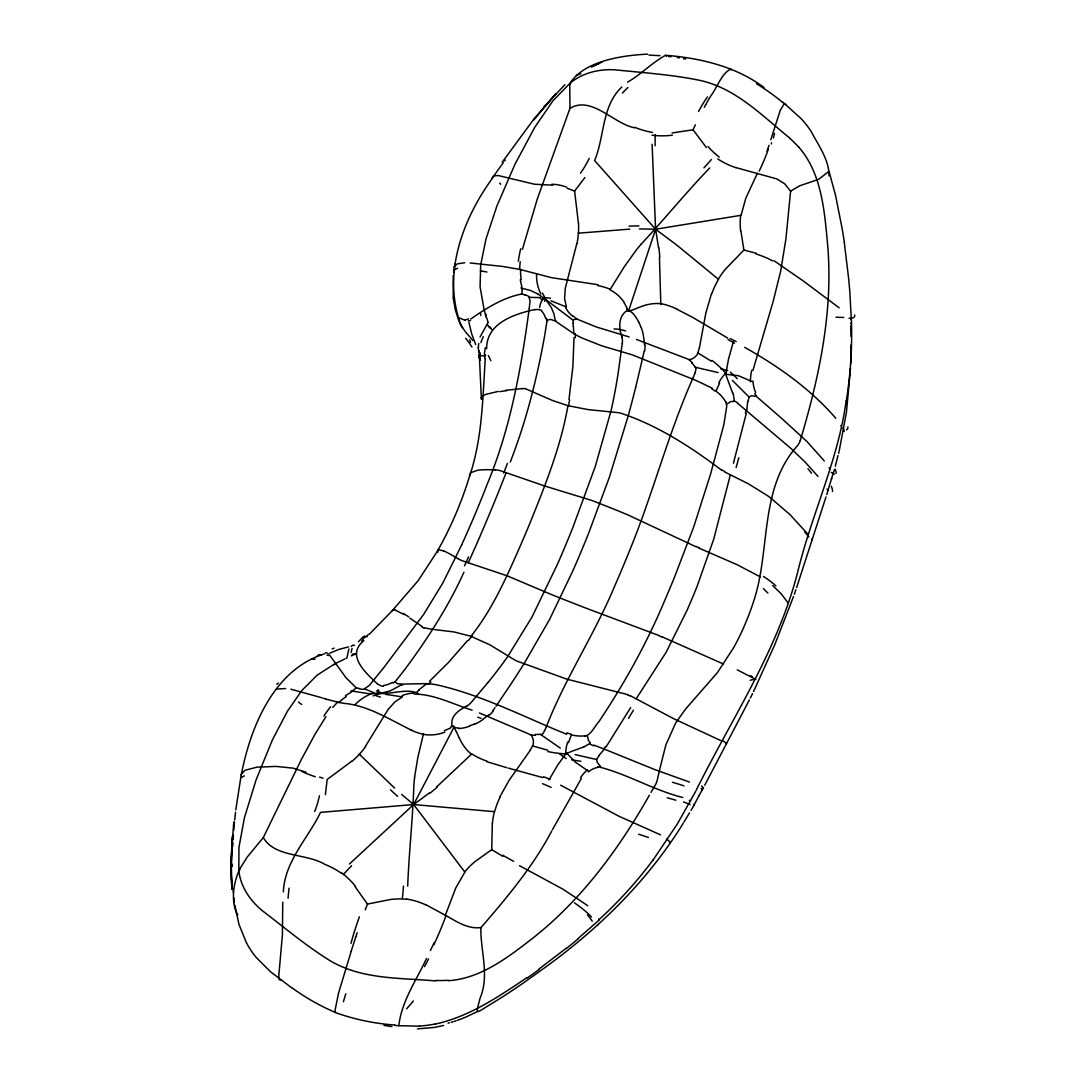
<?xml version="1.0" encoding="UTF-8"?>
<svg xmlns="http://www.w3.org/2000/svg" width="1083" height="1083" viewBox="0 0 1083 1083"><rect width="100%" height="100%" fill="white"/><g stroke="black" fill="none" stroke-linecap="round" stroke-linejoin="round"><path stroke-width="1.5" d="M232.303 864.22L232.303 866.427M851.103 344.773L850.71 363.577M522.426 249.347L537.29 198.988L569.969 108.327L569.753 84.19M481.407 399.424L479.282 354.182M569.969 108.327C591.575 95.318 613.601 123.76 634.476 127.753M698.67 796.208L694.013 805.17L693.878 804.276M464.688 871.964A68.473 68.067 63 0 1 475.924 860.917L491.736 849.668L492.305 823.77M282.744 902.166L282.419 934.9L278.751 976.203L279.157 979.722L280.998 979.831M489.868 181.836C462.157 221.446 443.583 272.916 459.449 320.622A48.248 23.867 -22.9 0 0 462.197 327.256L462.671 327.811A59.457 58.387 -15.8 0 0 467.518 334.295L471.443 338.627M235.769 809.976L241.306 774.237L244.92 770.311L256.847 767.17L276.111 766.412L293.344 768.172L305.975 772.22M598.114 284.721L551.613 277.681L519.529 269.356L520.192 261.693M232.764 846.256L232.926 842.845M480.825 928.185C480.581 951.686 489.678 975.35 480.053 998.323C475.748 1015.069 474.801 1014.04 489.638 1004.821C507.575 994.167 524.686 982.2 541.568 969.962C595.636 931.448 644.331 884.364 680.151 828.224M850.493 368.315L846.446 412.257L839.366 450.108M725.827 401.793L726.761 406.098L723.823 424.726L710.692 473.718L693.743 526.852L674.425 577.388A156.196 18.221 -68.2 0 1 664.664 600.605C646.93 642.977 624.525 683.305 599.034 721.481C594.581 726.287 591.616 734.179 585.158 736.291M233.129 839.42L233.427 834.858M407.695 886.165C408.995 852.267 412.813 818.531 413.882 784.701A144.093 136.404 34.2 0 1 414.627 777.486M233.766 830.309L234.442 822.349M622.238 343.473L618.244 372.593A268.652 98.594 -88.7 0 1 610.785 412M233.806 821.821L231.112 856.707L231.924 889.184L230.95 869.378L232.534 836.252L231.017 873.44L230.95 869.378L231.924 889.184M234.673 820.075L235.512 812.209M283.353 891.878C284.707 861.107 307.856 838.662 320.514 812.372L413.652 804.547L494.389 811.668A83.716 81.55 -24.8 0 0 492.359 823.77M485.265 358.676C482.72 398.057 482.314 438.967 469.535 476.236M453.236 275.569L453.208 297.744M747.757 401.224L746.715 410.687M414.545 777.472L417.713 758.073L423.494 733.624M547.023 320.703L546.414 318.294M546.969 321.069L544.817 334.769M352.083 760.97L327.174 779.462L325.387 794.638M481.069 398.07L483.153 395.674A83.418 12.847 2.5 0 1 486.497 394.212L498.221 391.423M529.276 308.262L530.034 300.912L529.059 297.338L540.403 297.622M529.221 308.587C521.194 368.044 510.675 427.717 487.526 483.424A284.017 69.055 -69.4 0 1 461.696 544.79M373.053 695.909L380.038 693.486L380.201 692.281M453.642 272.388L454.278 268.57M569.008 399.343L572.88 366.623L574.031 337.598M846.148 400.751C838.391 459.07 812.48 512.408 798.428 569.103C778.758 649.069 732.203 717.542 696.139 790.373M544.641 335.771C536.897 378.766 526.148 421.328 510.255 462.075M486.633 348.78C486.375 323.154 514.127 314.111 534.718 309.535M525.282 388.635L552.398 400.466L567.952 405.678C561.048 445.465 546.062 483.235 531.022 520.503A171.791 20.049 -68.2 0 1 521.234 543.774C507.128 575.885 492.995 608.646 470.97 636.29L454.319 631.998L434.188 629.521M746.255 413.516L733.435 463.226M576.819 243.594L565.272 288.295L564.609 298.746L566.436 306.976L550.99 300.803M644.168 351.041L643.261 355.346M241.225 775.103C250.417 727.059 273.769 669.511 324.656 653.78M752.929 370.4L773.181 301.345L780.681 271.088L785.933 238.842L790.59 191.204L784.674 183.785L776.877 178.925L735.912 167.594M658.667 773.6L665.828 745.036L675.684 722.943L685.715 708.891L717.406 672.624L733.908 647.241A182.716 119.82 -74.7 0 0 755.027 596.923C770.175 546.725 759.928 487.228 797.697 445.411A14.512 8.339 -73 0 0 800.323 440.524M658.586 774.034L657.625 778.501A14.512 8.326 -73.5 0 1 655.892 783.997L654.281 786.759M455.077 264.685L455.334 263.575M643.072 356.131L635.667 387.457M610.717 411.906L595.271 466.502L572.514 528.409A146.367 17.084 -68.2 0 1 557.42 564.324L531.929 617.148L508.13 655.838M699.469 347.562L705.859 313.001L711.504 293.547M839.176 450.921L838.567 453.371M829.023 175.933C829.294 159.851 818.085 144.729 810.829 130.921A105.227 103.846 -47.6 0 0 801.082 118.588L782.982 102.262M838.012 455.55L835.291 466.218M829.74 484.615L826.762 494.62M829.971 483.708L831.717 478.307M730.375 474.72L713.711 539.199L696.843 587.027A165.442 38.298 -69.2 0 1 687.136 610.108L666.18 652.21L636.114 698.887M834.397 469.656L831.392 479.133M670.147 843.332L670.228 842.615M801.406 436.72C819.885 374.19 833.382 309.142 827.534 243.607C824.393 210.454 821.699 173.7 798.983 147.315M801.285 437.139L800.256 440.47M770.798 139.734L780.247 110.412L783.943 104.171L785.148 103.724L786.109 104.78M568.413 742.721L571.134 735.587M351.258 951.118L338.478 993.341L335.121 1010.019A80.074 8.204 -66.1 0 0 335.473 1012.131M733.448 341.335L728.521 359.136L725.718 374.393L732.717 393.319M825.991 496.935L796.614 587.609M652.101 144.242L655.581 229.244L628.668 310.713L627.802 310.631M355.969 936.416L357.2 932.693M769.038 145.325L766.967 151.173M795.87 589.788L794.313 594.269M793.528 596.503L774.846 644.52L753.565 691.509M694.853 373.486L693.093 377.777M480.04 337.043L487.864 322.815M551.68 831.094C532.998 866.535 507.169 897.32 481.082 927.468C468.222 929.62 456.173 921.254 445.357 915.243L455.808 887.843L464.864 872.099L413.652 804.547L401.603 794.394M365.242 909.855L367.462 904.088L355.102 886.706M506.167 472.689L498.356 492.359A239.505 27.941 -68.2 0 1 476.506 544.343L468.316 562.713M484.006 308.98L480.08 286.846L480.676 265.078L485.969 239.086L496.88 206.068L514.953 164.291L534.772 127.28L553.02 100.692L570.078 83.188C584.482 60.594 623.145 55.301 647.607 54.15M546.387 726.652C565.164 678.229 594.337 634.773 614.332 586.891A145.095 16.935 -68.2 0 0 629.44 550.976C652.846 494.146 667.954 434.229 692.985 378.021M716.12 390.801L719.64 383.098M546.211 727.086L544.749 730.443M239.763 868.904L247.276 857.005L263.304 837.579L301.196 759.806L315.031 734.22L325.929 716.648M377.317 683.82C365.986 673.084 345.518 655.283 363.874 640.703M334.782 663.825L317.157 675.156L301.724 690.616L287.401 711.287L272.266 740.203L256.116 779.801L244.447 817.679L238.91 847.678L238.856 870.84C233.535 883.945 230.936 899.635 236.608 913.037M453.682 267.149L457.392 263.832L464.702 262.749M672.069 132.965L693.066 129.784L695.354 124.843M434.161 942.616L430.438 950.508M461.71 544.817L442.839 582.979L423.656 614.413L384.167 667.142L369.289 685.471L364.429 688.829L374.217 692.809M463.93 572.244C448.714 605.844 428.719 637.007 406.91 666.668M499.872 796.804L509.051 780.369L523.901 759.318M757.369 173.28L745.821 198.175L741.056 215.3L655.581 229.244L639.403 228.906M695.611 791.456L677.349 823.946L652.927 860.24M752.523 693.634L750.411 697.899M426.54 958.401C416.441 980.291 401.441 1001.396 398.842 1025.709L419.446 1026.156M749.368 699.956L704.722 785.202M276.26 689.086L285.655 688.544M703.53 787.517L698.806 795.978M349.43 864.004L413.652 804.547L454.048 727.086A10.329 10.221 14.6 0 0 458.068 728.033L458.718 728.02M348.848 649.015L346.912 658.004L345.991 658.437M549.027 779.868L557.528 765.329L565.746 753.822L572.514 751.006M694.013 805.17L691.008 810.395M704.288 107.298L705.696 104.753M552.411 829.795L581.327 778.474M443.475 550.841L438.344 549.731L418.255 580.542L392.263 610.677M654.01 787.233L651.032 792.363M544.6 301.358L545.737 299.463L542.475 293.019M649.353 795.247C618.19 850.236 579.892 902.031 529.384 940.816C505.626 959.132 479.525 978.518 448.524 980.724M689.519 812.873L683.969 822.024M610.46 289.012L624.404 266.58L636.398 249.889A144.093 143.768 -46.9 0 1 641.258 244.095M630.672 707.592L605.993 747.067M683.197 823.283L681.938 825.354M681.491 826.072L680.598 827.507M523.915 663.92L549.433 619.747L573.002 570.497A143.565 16.746 -68.2 0 0 588.231 534.285L609.472 476.953L628.208 415.913A319.417 63.477 -80.9 0 0 635.653 387.403M529.953 750.681L524.497 758.506M490.423 180.996L493.279 176.759M495.987 706.292L510.892 684.145A319.417 38.853 -50.8 0 0 523.847 664.001M493.875 175.906L496.271 172.454M494.985 707.754L492.968 710.597M502.187 162.233L533.743 119.265L555.633 94.059L533.757 119.929M496.88 171.574L498.749 168.948M598.398 924.313L597.545 925.126M584.888 177.531L574.599 191.095L578.376 222.854M499.385 168.082L500.657 166.308M365.404 746.349L388.228 709.311L395.16 701.703L402.443 696.938L388.323 694.731M501.307 165.428L501.957 164.535M502.607 163.641L503.27 162.748M406.301 667.494L403.959 670.621M504.597 160.961L505.26 160.067M403.39 671.352L395.038 681.897L393.034 683.035M358.351 641.772L362.954 637.048L367.408 636.411M689.465 782.061L654.822 769.58L604.382 749.165L598.777 755.663M641.231 244.068C664.515 219.145 686.013 192.571 709.717 167.96M487.905 682.534L471.362 702.271A15.961 9.057 -24.4 0 1 466.665 706.278M467.558 640.581L448.484 662.458L429.531 681.234M332.738 707.47L337.544 702.136L343.135 703.219M851.36 322.761L850.669 323.289M524.795 294.806L521.559 293.913A6.241 3.371 78.3 0 0 521.83 288.457M543.896 106.973L564.866 84.745M521.424 294.075C502.756 297.703 486.213 308.384 470.699 319.011M369.411 634.151L391.41 611.557M740.88 230.882L743.886 250.051L725.569 269.058A83.716 81.699 -27 0 0 718.327 279.17L676.713 245.015L655.581 229.244L594.608 160.555C604.734 136.526 601.525 106.093 621.832 86.978M436.639 786.935L471.66 754.039M790.834 190.987L799.525 185.843L818.491 179.412L829.009 171.317L835.616 195.617L841.951 227.674A700.606 694.569 -25.6 0 1 844.361 242.254M547.064 320.406L550.502 319.309L555.403 321.177L553.9 313.691L551.261 307.41L545.737 299.463L542.908 298.394M577.713 938.839L598.926 920.225L598.628 919.061M566.653 734.26C523.712 716.919 481.989 694.975 436.571 684.808A131.842 110.425 75.4 0 0 426.783 683.603L420.976 688.192M489.056 714.672L487.783 715.673M566.287 948.194L538.481 969.42M570.078 83.188C582.559 72.832 599.21 68.784 615.185 69.84C642.476 72.642 670.011 74.497 696.965 79.79C734.45 86.694 761.782 115.515 790.17 138.434M429.301 793.027L413.652 804.547M486.903 716.364L483.113 719.153M733.99 401.441L730.781 401.617L727.167 403.81M418.769 689.844L420.448 688.598M627.585 82.132C641.122 74.47 652.21 62.435 665.652 55.287C700.363 58.089 735.574 66.361 763.989 87.439M470.739 472.702L477.319 470.347A46.271 8.217 9.1 0 1 488.88 469.697L495.053 469.86M526.433 977.976C498.207 996.942 468.98 1016.747 435.231 1024.112M345.396 695.679L351.745 691.834M576.44 75.499L580.854 73.671M466.556 706.184C459.314 709.812 450.244 715.998 451.936 725.299A4.806 3.29 -43.4 0 0 452.897 726.558L453.628 726.883A25.775 25.207 32 0 1 456.39 732.081M478.036 1011.292L465.473 1017.235M317.36 655.635L318.795 655.093M329.462 654.904L335.635 663.392L344.732 659.033M329.746 653.198L338.613 649.489L348.469 646.903M584.062 746.81L573.394 750.736M351.325 655.905L355.535 654.091M599.116 63.369L591.386 66.929L602.243 61.961M474.828 723.85L469.223 726.043M450.623 727.966L444.409 730.673M464.81 1017.506L462.807 1018.318M462.143 1018.589L457.432 1020.335M456.078 1020.795L454.183 1021.418M452.965 1021.797L451.151 1022.338M438.344 549.731L437.437 550.57L438.019 552.127M449.31 1022.853L448.091 1023.178M485.658 355.238C481.949 357.783 476.114 351.961 480.392 360.192L479.255 353.992M367.462 904.088L390.191 899.54A73.333 72.48 58.5 0 1 406.477 899.269M443.719 1025.411L434.378 1027.442L417.483 1028.85M376.898 693.188L380.038 693.486L390.3 690.859L402.781 684.104L397.407 683.711L395.078 681.992M353.072 645.387L354.588 645.265M505.585 390.34L522.493 388.54M688.869 359.461L636.52 339.48M597.87 766.669C626.678 773.668 653.618 790.211 682.791 797.494M578.187 233.197L629.71 229.122M380.038 693.486C392.046 694.135 408.711 688.03 418.376 693.58M414.207 694.054C433.457 694.176 451.367 703.381 469.332 709.216M403.864 684.063L426.783 683.617M648.988 55.098L660.075 55.68M369.696 693.824L352.841 691.184M435.894 980.927C399.126 977.692 359.014 979.749 326.768 958.617C304.269 944.335 283.827 927.062 262.641 910.952C250.349 900.948 240.616 886.909 238.856 870.84M552.831 185.179L534.555 184.232L498.315 175.554L493.496 175.947L492.129 178.465M535.354 735.343L531.55 735.046M470.184 262.993L502.526 266.432L519.529 269.356M398.842 1025.709L394.794 1025.371M432.618 629.385L424.766 627.923M629.088 336.908L596.611 327.08L576.982 319.106L572.609 319.823L545.737 299.463M482.152 714.13L531.293 735.019M387.687 694.663L385.48 694.406M668.725 56.546L670.878 56.79M464.918 320.23L459.476 317.996M677.254 57.602L679.366 57.9M383.91 1025.425L391.911 1026.589M290.948 689.235L320.92 697.493M522.25 288.349L530.386 290.447L537.858 293.926M343.731 703.327C368.369 705.52 389.244 719.41 410.917 729.888M575.046 754.594L596.543 759.521L597.302 762.5L600.618 766.52M718.205 372.579L695.435 367.272M337.544 702.136L326.132 699.131M824.325 460.938L806.916 441.485L781.033 417.808L756.286 396.337L751.629 395.769L748.989 396.987L732.392 380.404M547.781 750.208L533.905 746.309M743.886 250.051L756.327 253.26M355.982 687.678L359.218 688.531M508.211 768.077L542.786 777.58M506.736 767.685L486.646 761.633M567.952 405.678L588.123 409.604L618.474 412.677A18.465 12.698 29.7 0 1 621.385 413.381C658.302 425.714 691.062 447.157 721.928 470.401M724.865 374.176L738.362 375.693L751.764 381.446M325.55 698.955L323.519 698.318M323.086 778.203L319.553 777.093M322.368 697.953L321.502 697.682M532.958 746.011L532.47 745.849A32.395 31.569 9 0 1 529.844 750.614M395.566 610.27L404.352 614.643M470.09 709.473L472.12 710.177M567.167 188.239L574.599 191.095M470.97 636.29L489.949 644.872L514.533 659.845A18.465 8.217 17.2 0 0 517.187 661.171L566.937 679.19L627.653 694.582M628.695 310.726L629.074 310.862A10.329 10.221 14.8 0 1 632.567 313.055L633.027 313.515A35.996 35.725 8.1 0 1 638.821 322.463M604.382 749.165L593.863 745.09M658.667 635.41L588.827 609.228A373.554 39.164 20.5 0 1 574.613 603.732L553.982 595.596A44.511 12.712 18.8 0 1 551.775 594.675L506.885 575.723L462.197 560.737A28.659 15.04 -0.4 0 1 457.838 558.557M665.652 55.287L666.573 56.302M737.252 669.849L755.92 679.42M481.421 713.832L479.458 712.993M661.754 636.682L723.606 664.096M698.995 548.12L736.968 564.622L760.293 576.86M425.917 904.765L445.357 915.243M676.889 309.251L692.754 317.414L727.627 338.031M660.616 834.898L619.151 816.352L560.615 785.189M695.949 546.739L628.397 515.142A373.554 146.665 25.3 0 0 614.332 509.294L593.701 501.145A44.511 24.679 27.4 0 0 591.44 500.346L544.627 485.969L500.102 470.604A28.659 20.97 52.3 0 0 495.066 469.927M630.577 695.868L673.301 718.503A167.608 28.375 34.4 0 0 677.227 720.344L721.549 740.934M724.73 471.971L748.556 483.911L767.116 495.405A167.608 74.741 10 0 1 770.73 498.045L789.886 514.506L808.311 534.636M519.502 865.683L563.214 889.333L587.744 905.686M744.711 347.399C778.325 366.189 810.504 389.054 835.805 418.282M689.289 800.31L690.602 801.068M540.918 734.694L560.29 748.096M457.73 558.598L452.721 555.62A46.271 5.171 36.4 0 0 443.421 550.787M712.181 388.188L696.355 380.607L633.88 355.481A25.207 6.864 23.7 0 0 630.333 354.263L601.81 345.843L582.343 338.153A131.842 92.651 -14.8 0 1 573.909 333.74M502.742 856.287L491.736 849.668M773.925 260.651L802.99 280.754L839.163 307.816M587.988 770.893L575.411 762.215L565.867 752.252M422.343 626.678L409.821 618.095M556.242 321.692L573.909 333.726L573.313 326.227M576.982 319.106L573.137 316.114M737.618 403.255L790.901 448.403L805.332 462.306L817.99 476.412M292.505 988.454L270.371 971.627L256.048 957.264A90.986 88.17 1.5 0 1 246.477 942.846M711.369 361.208L697.75 352.841A32.395 32.246 -11.2 0 0 699.415 347.548M355.982 687.61L345.991 677.714L335.635 663.392M772.666 585.619L781.29 593.877L788.099 602.906M689.194 359.827L689.099 359.746A11.547 11.493 49.3 0 0 697.98 352.95M689.397 360.003L692.145 362.521M359.163 754.052L394.645 788.113M480.351 353.383L478.93 351.813L478.185 347.86M701.08 788.465L701.974 789.9M706.4 147.599L693.066 129.784M730.781 69.122C721.657 73.157 717.487 87.141 711.057 95.507A146.76 8.474 -65.4 0 0 705.805 104.482M491.939 329.719L489.8 326.619M472.093 339.521L472.743 340.414M237.285 914.093L236.825 913.402M829.131 467.761L830.12 469.305M462.671 327.811L459.3 321.543A59.403 58.32 -15.8 0 1 458.475 319.634L455.307 309.779L453.263 298.191M811.56 539.05L812.006 539.835M840.841 425.484L841.274 426.188M756.232 396.243L754.77 393.562M827.006 489.015L827.832 490.599M850.886 319.201L851.333 320.013L849.817 291.774A701.094 695.367 6.3 0 0 848.463 277.031L844.266 242.267M624.295 302.902L627.098 308.317M453.858 270.736L453.533 269.951M246.45 942.86L238.95 924.327L234.808 905.198M638.97 322.396L641.312 327.973M459.26 738.132L456.579 732.013M475.64 344.475L471.674 333.821L468.898 322.274M478.578 350.405L480.175 355.183M486.118 317.373L484.25 309.968M263.318 837.646C274.987 857.722 306.272 853.147 324.751 864.315A85.191 84.609 -68.3 0 1 341.118 873.047M521.938 287.09L520.273 279.834M621.845 336.894C618.921 328.433 618.163 317.319 626.055 311.254A4.806 3.56 -74 0 1 627.815 310.591M655.581 229.244L658.545 247.858M391.586 611.354L393.102 609.81A83.418 10.464 43.1 0 1 395.525 610.23M587.433 736.115L588.448 740.325L590.37 742.979A54.854 47.205 57 0 1 584.035 746.742M479.024 352.503L478.93 351.813M234.429 902.423L233.86 897.672M573.259 325.753L572.988 323.113M644.277 342.12L643.668 337.327A51.185 50.305 -85.4 0 0 641.447 327.919M644.358 342.986L644.547 344.922M233.373 892.758L233.062 888.737M659.439 257.104L660.82 304.228M850.71 325.496L851.035 336.353M628.736 310.929A25.775 25.667 43.4 0 0 634.408 309.251L640.649 306.787A43.564 42.616 -2.1 0 1 660.86 303.633M628.343 311.119A21.606 15.595 -70.5 0 1 626.664 308.763M609.919 289.77A49.087 41.357 -27 0 1 624.417 302.834M597.83 285.601A73.13 61.717 -45.3 0 1 610.298 289.323M577.009 243.634A98.472 96.928 82.6 0 0 578.417 233.224A95.751 93.788 84.5 0 0 578.512 222.854M589.247 158.321A68.121 44.268 -61.9 0 1 580.488 173.185M652.467 132.451A85.191 80.805 1.2 0 1 634.679 127.307M672.367 135.185A77.286 73.915 -0.4 0 1 652.061 135.199M655.134 145.772A127.239 63.504 77.7 0 1 655.256 134.644M719.274 157.076A73.333 66.577 10.5 0 1 707.984 146.476M735.899 167.635A70.706 67.336 -9.7 0 1 717.718 158.863M711.341 159.594A124.098 29.674 -44.2 0 1 703.95 167.824M768.28 149.237A77.719 9.625 -60 0 1 759.237 171.073M740.596 230.909A68.473 66.713 40.9 0 1 740.691 215.246M711.802 293.642A88.603 86.586 -26.1 0 1 718.543 279.279M660.941 303.646A64.953 64.344 -14 0 1 676.956 309.115M790.563 190.974A22.594 10.194 -82.6 0 1 790.807 190.77M745.889 410.592A91.608 85.571 -61.6 0 1 745.415 413.395M748.272 401.157A9.476 6.877 -77 0 1 749.098 397.041M736.21 341.524A58.347 2.775 26.6 0 1 730.077 338.546M734.531 343.149A61.514 10.167 31.7 0 1 728.074 339.521M736.129 467.545A162.22 19.521 -72.8 0 1 738.823 457.703M711.721 388.838A47.07 42.467 3.5 0 1 715.633 391.356M715.863 391.112A36.687 34.318 -5.9 0 1 725.718 401.847M790.076 138.556A108.056 106.215 -85.9 0 1 798.902 147.396M847.921 426.946A123.408 18.939 36.6 0 1 846.635 429.843M843.061 427.853A93.422 8.813 44.4 0 1 844.144 431.481M831.311 486.308A125.195 17.653 38.8 0 1 832.475 491.479M807.972 468.709A97.822 5.943 48.7 0 1 811.519 473.271M804.71 531.956A100.421 9.679 40 0 1 808.852 536.978M851.441 320.013A435.474 431.359 18.1 0 1 846.351 400.791M843.725 317.427A137.446 16.245 16.1 0 1 836.008 317.17M771.543 142.753A82.376 8.231 -79.1 0 1 771.38 143.958M834.438 474.083A86.112 7.27 47 0 1 831.202 472.364M500.671 184.259A101.87 12.725 34.8 0 1 499.696 183.108M569.996 84.257A187.44 49.439 14.2 0 1 570.511 83.31M480.419 270.831A133.006 20.09 20.5 0 1 486.93 272.023M489.976 328.014A12.441 3.493 78.2 0 1 487.675 324.859M488.176 322.45A12.306 2.139 71.7 0 1 486.754 317.915M485.712 313.948A36.375 0.988 75.7 0 1 486.132 315.667M521.234 279.604A42.508 33.695 87.5 0 1 520.544 269.423M484.291 354.263A77.827 38.893 85.9 0 1 485.36 347.629M484.724 358.324A81.076 37.282 87.2 0 1 485.13 354.831M499.683 391.64A112.889 16.57 1.9 0 1 507.128 390.597M521.126 287.442A18.465 7.825 77.9 0 1 521.383 288.579M540.877 294.021A38.839 35.035 -86.3 0 1 536.545 274.581M534.745 309.792A21.132 14.945 -89.2 0 1 541.608 310.361M541.446 310.902A16.814 11.859 88.6 0 1 545.764 318.646M539.591 307.518A21.294 7.378 88.8 0 1 544.262 297.608M569.563 399.844A189.011 81.415 89.3 0 1 568.48 406.22M774.535 133.358A172.129 17.287 -61.7 0 1 773.384 138.042M622.008 336.854A15.961 11.29 81.5 0 1 622.319 343.501M575.208 333.754A103.643 81.32 82 0 1 575.317 337.679M698.535 111.535A84.934 10.884 -69.7 0 1 707.524 96.928M573.408 323.045A8.772 4.873 81.8 0 1 573.245 320.175M622.481 93.07A155.938 63.789 -82.1 0 1 627.937 87.506M756.489 83.77A219.822 215.855 -15.8 0 1 782.752 102.519M730.781 69.122A80.074 7.405 -69.9 0 1 731.066 69.908M683.522 58.753A218.901 214.948 -15.8 0 1 685.62 59.051M524.795 294.928A12.915 8.975 78 0 1 529.221 296.85M555.362 320.595A49.033 24.828 69.3 0 1 556.215 321.082M522.493 388.662A31.894 23.664 -85.3 0 1 525.282 388.58M755.934 253.936A36.172 12.292 15.4 0 1 772.612 260.881M854.609 315.018A156.548 16.583 25.6 0 1 849.058 318.267M468.573 318.822A60.323 22.147 -76.8 0 1 465 319.837M470.55 320.487A64.966 24.164 -80.3 0 1 468.316 320.839M470.469 342.39A58.022 5.401 81.5 0 1 469.751 339.696M755.69 392.56A29.471 19.494 -79.2 0 1 752.956 381.013M750.411 381.757A39.191 28.618 -72.5 0 1 751.751 370.21M734.315 400.94A19.237 15.23 -40.7 0 1 737.713 403.16M732.974 393.237A54.854 51.916 -39.6 0 1 734.328 401.4M724.662 471.511A26.249 12.021 42 0 1 721.928 469.954M518.297 261.247A129.987 109.464 85.3 0 1 520.693 248.724M691.712 362.981A14.147 12.847 36.3 0 1 695.178 367.381M695.868 367.245A12.062 11.71 21.1 0 1 694.69 373.405M572.961 316.398A30.622 26.033 -70.8 0 1 565.624 307.558M645.048 344.908A17.301 11.994 86 0 1 644.547 351.244M835.101 469.169A109.288 16.218 39.8 0 1 836.13 473.379M551.964 184.286A41.492 16.489 31.8 0 1 566.639 187.075M614.034 328.975A33.14 6.336 23.8 0 1 625.663 330.911M628.506 718.381A162.22 23.325 -63.8 0 1 633.406 710.218M508.293 655.756A268.652 67.214 -40.5 0 1 488.013 682.493M472.053 635.951A189.011 57.778 -37.5 0 1 468.655 640.256M468.533 556.946A172.224 21.917 -68.5 0 1 464.499 565.827M470.618 472.662A352.043 322.341 -87.2 0 1 438.236 549.663M723.254 740.989A100.421 18.844 5.3 0 1 726.585 743.953M750.519 675.643A59.849 2.342 24.3 0 1 752.225 676.875M477.779 717.149A33.14 3.52 21.8 0 1 481.014 718.381M315.261 776.741A41.492 4.684 14.5 0 1 301.791 771.38M241.617 777.445A101.87 16.935 10.8 0 1 244.433 775.861M683.468 802.043A86.112 16.083 -1.8 0 1 690.115 804.628M667.263 797.819A109.288 14.918 5.9 0 1 675.846 800.215M493.469 710.624A17.301 9.801 -28.5 0 1 489.57 714.942M402.104 695.624A30.622 24.584 -39 0 1 414.423 693.079M450.596 727.086A21.606 14.634 -47.2 0 1 453.75 726.03M540.647 734.139A14.147 10.573 14.3 0 1 535.354 734.355M544.492 730.538A12.062 10.343 23.6 0 1 541.283 735.073M323.898 716.093A129.987 95.074 -21.7 0 1 330.613 706.658M338.6 702.732A42.508 28.957 -26 0 1 346.235 696.572M239.14 871.003A187.44 99.866 32.6 0 1 239.979 869.026M672.448 782.292A125.195 18.194 6.8 0 1 683.982 785.892M701.757 785.892A97.822 20.171 -3.7 0 1 702.677 788.356M627.463 694.812A26.249 17.978 -0.8 0 1 630.36 696.071M593.877 745.808A19.237 13.023 70.7 0 1 590.154 744.089M605.478 746.607A91.608 80.846 71.9 0 1 603.921 748.732M588.286 771.908A29.471 19.995 -70.7 0 1 597.816 767.373M580.596 777.567A39.191 28.077 -80 0 1 587.528 769.756M334.092 664.691A36.375 5.51 -31 0 1 334.891 664.285M325.469 652.643A60.323 18.411 -51.6 0 1 328.176 653.766M326.998 655.296A64.966 19.061 -48.2 0 1 328.961 655.499M332.156 648.934A58.022 13.998 -38.4 0 1 334.078 648.135M652.873 860.2A435.474 429.775 18.8 0 1 598.682 919.968M587.473 915.013A137.446 24.381 29.5 0 1 592.225 921.213M574.437 902.843A156.548 29.904 20 0 1 591.453 917.003M513.64 861.323A36.172 1.814 29.8 0 1 502.593 855.164M469.332 726.3A35.996 35.401 12.9 0 1 458.759 728.548M483.248 719.329A51.185 47.219 -4.1 0 1 474.963 724.094M424.252 628.33A31.894 20.658 -33.9 0 1 422.045 626.962M402.876 684.767A49.033 15.162 -18.3 0 1 401.793 684.781M430.926 681.952A103.643 68.039 -22.1 0 1 428.151 684.402M364.159 689.329A12.915 7.026 -21.9 0 1 359.163 688.571M577.902 939.056A701.094 689.79 11.1 0 1 566.477 948.424M538.765 969.786A700.606 681.735 -2.4 0 1 526.717 978.355M480.608 928.334A22.594 11.317 -61 0 1 480.635 927.901M335.337 1012.429A218.901 214.948 -15.8 0 1 292.654 988.265M343.46 1001.748A86.802 8.935 -65.8 0 1 345.802 993.788M394.821 1025.019A219.822 215.855 -15.8 0 1 335.324 1012.537M413.327 1001.03A82.376 12.847 -57.5 0 1 406.626 1008.747M288.092 898.186A155.938 71.762 -60.4 0 1 289.093 888.155M417.117 691.739A8.772 3.547 -28.4 0 1 419.202 690.101M350.973 943.361A84.934 11.466 -67 0 1 359.366 916.841M351.176 951.321A146.76 6.782 -69.8 0 1 355.833 936.727M445.641 916.638A77.719 12.035 -72 0 1 433.863 944.674M428.543 958.969A172.129 21.376 -70.8 0 1 424.55 966.645M531.103 735.019A11.547 11.277 34.6 0 1 532.714 745.943M383.49 686.311A21.132 12.644 -32 0 1 377.453 683.725M392.655 682.317A16.814 9.896 -30.3 0 1 383.924 685.431M379.93 692.538A21.294 4.657 -38.6 0 1 378.143 689.614M355.224 704.559A38.839 31.867 -22.7 0 1 372.159 693.418M351.799 690.697A18.465 4.67 -27.3 0 1 350.865 691.225M355.914 687.691A6.241 2.342 -25.7 0 1 352.395 690.819M403.336 613.519A112.889 14.864 43.7 0 1 408.724 616.836M361.532 641.258A77.827 28.199 -33.2 0 1 365.025 636.831M366.447 636.628A81.076 26.493 -35.1 0 1 368.45 634.34M352.124 654.443A12.441 1.34 -29.8 0 1 354.655 654.051M276.788 684.334A133.006 19.467 25.1 0 1 278.453 683.102M666.465 839.081A93.422 17.03 0.9 0 1 670.093 842.615M435.204 1023.976A105.227 100.922 -9.7 0 1 419.432 1026.021M638.591 834.235A123.408 16.746 9 0 1 648.406 837.484M448.497 980.291A108.056 99.636 -3.9 0 1 435.921 980.426M571.174 734.206A47.07 34.967 35.1 0 1 566.869 732.853M584.996 735.804A36.687 29.444 39.3 0 1 571.201 734.761M542.515 783.672A58.347 14.458 18.9 0 1 551.139 787.382M543.449 776.795A61.514 27.346 13 0 1 549.893 779.178M596.638 759.576A9.476 6.891 -75.7 0 1 598.872 756.245M486.849 761.065A64.953 63.599 -1.1 0 1 471.741 753.93M471.457 754.269A43.564 43.13 -16.2 0 1 459.395 738.078M494.565 811.709A88.603 86.396 -23.2 0 1 500.184 796.953M406.504 899.039A70.706 69.705 -55.3 0 1 425.849 904.914M403.472 886.124A124.098 42.21 -85.3 0 1 402.416 897.983M341.416 872.654A77.286 76.744 -55 0 1 355.535 886.368M343.406 874.563A127.239 79.357 -42.3 0 1 351.569 865.777M319.417 795.748A68.121 43.713 -57.9 0 1 314.679 811.533M365.634 746.498A98.472 90.051 0.6 0 1 359.434 754.255A95.751 86.951 -2.2 0 1 352.246 761.119M444.842 732.216A49.087 44.538 -78.7 0 1 423.372 734.369M423.304 734.288A73.13 63.288 -60.6 0 1 410.89 729.956M507.44 463.348A172.224 22.053 -68.1 0 1 503.703 473.014M763.501 576.467A59.849 19.832 21.3 0 1 775.902 585.971M754.472 679.149A87.682 14.539 6.7 0 1 750.181 680.232M658.586 635.599A118.94 109.451 13.3 0 1 661.672 636.858M763.461 588.719A87.682 10.546 38.8 0 1 767.901 593.091M699.117 547.808A118.94 91.094 28.6 0 1 696.085 546.428M490.829 360.72A109.789 13.822 62.4 0 1 488.379 355.562M480.744 315.519A73.495 2.423 88.4 0 1 480.662 313.759M478.429 347.778A67.484 31.217 -23.5 0 1 478.781 343.433M480.92 342.634A108.855 51.957 -19.2 0 1 483.302 336.664M465.649 338.289A67.417 17.585 38.9 0 1 471.971 347.047M545.263 297.73A68.053 36.402 68 0 1 550.502 298.299M537.845 294.048A90.363 57.033 77.9 0 1 545.67 299.72M540.431 298.705A69.177 39.99 77.2 0 1 542.894 299.666M730.389 372.186A98.052 61.541 20.2 0 1 737.252 378.752M712.072 360.449A75.756 61.717 22.7 0 1 726.395 374.014M718.787 382.759A30.635 21.037 -56.4 0 1 725.15 373.689M720.628 368.761A90.011 54.407 0.1 0 1 727.708 370.616M629.061 226.171A209.073 168.217 17.9 0 1 638.916 225.887M658.87 247.804A181.497 173.05 -47 0 1 659.777 257.064M397.61 796.343A209.073 124.355 26.4 0 1 390.516 789.818M437.004 787.341A181.497 170.938 -34.6 0 1 429.64 793.446M315.112 659.154A109.789 11.48 -16.7 0 1 311.782 659.127M351.136 646.551A67.484 17.68 64.4 0 1 353.017 645.251M351.19 652.413A108.855 28.74 60.4 0 1 352.137 648.5M364.078 636.222A73.495 6.62 -43.2 0 1 364.849 636.073M380.241 693.174A90.363 42.697 -23.4 0 1 369.885 693.607M380.377 697.059A68.053 22.865 -16.7 0 1 375.639 695.476M379.064 691.198A69.177 28.537 -23.9 0 1 376.343 690.995M580.908 761.295A98.052 36.375 25 0 1 571.607 759.738M565.651 752.55A30.635 18.885 87.9 0 1 567.654 742.045M567.099 753.89A75.756 46.055 22.9 0 1 547.89 751.561M566.192 758.547A90.011 32.544 42.1 0 1 559.64 753.849M454.264 270.019A72.94 16.773 11 0 1 457.554 268.246M318.849 655.201A48.248 14.201 63.4 0 1 321.15 655.256M301.683 704.491A72.94 4.427 34.4 0 1 298.394 702.001M237.854 914.648A109.139 29.092 -48.8 0 1 237.15 914.255"/></g></svg>
